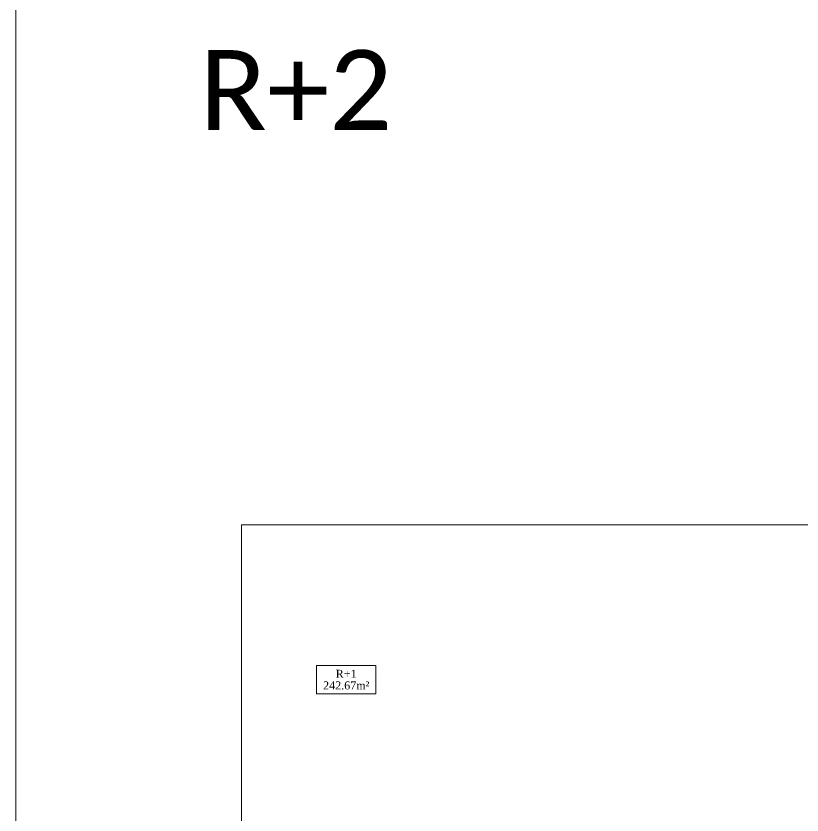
# Model space of a CAD drawing. Header units: millimetres. Extents: x -14819 to 43195, y -10328 to 20814.
# Drawn here: x 5508 to 7473, y 6539 to 8536 of the extents above; entities that cross this region are included whole.
import ezdxf
from ezdxf.enums import TextEntityAlignment as Align

# ---------------------------------------------------------------- set-up
doc = ezdxf.new("R2010")
doc.units = ezdxf.units.MM
doc.layers.add('59 - TxT', color=120, linetype='Continuous', lineweight=0)
doc.layers.add('_cadre100', color=7, linetype='Continuous', lineweight=15)
doc.styles.add('Dutch', font='dutch.ttf')
doc.styles.add('Legend', font='calibri.ttf')

msp = doc.modelspace()

# ---------------------------------------------------------------- linework, layer by layer
at = {"layer": '59 - TxT', "lineweight": 18}
msp.add_lwpolyline([(5508.08, 17542.95), (12678.08, 17542.95), (12678.08, -826.17), (5508.08, -826.17)], close=True, dxfattribs=at)
at = {"layer": '59 - TxT', "linetype": 'Continuous'}
msp.add_lwpolyline([(6259.52, 6912.19), (6407.66, 6912.19), (6407.66, 6841.6), (6259.52, 6841.6)], close=True, dxfattribs=at)
at = {"layer": '_cadre100', "flags": 128}
msp.add_lwpolyline([(6071.5, 4294.08), (10271.5, 4294.08), (10271.5, 7264.08), (6071.5, 7264.08)], close=True, dxfattribs=at)

# ---------------------------------------------------------------- texts
at = {"layer": '59 - TxT', "linetype": 'Continuous', "style": 'Dutch'}
for s, p in [('R+1', (6333.59, 6881.76)), ('242.67m²', (6333.59, 6852.76))]:
    msp.add_text(s, height=20, dxfattribs=at).set_placement(p, align=Align.CENTER)
at = {"layer": '_cadre100', "style": 'Legend'}
msp.add_text('R+2', height=200, dxfattribs=at).set_placement((5966.54, 8250.33))

doc.saveas('drawing.dxf')
